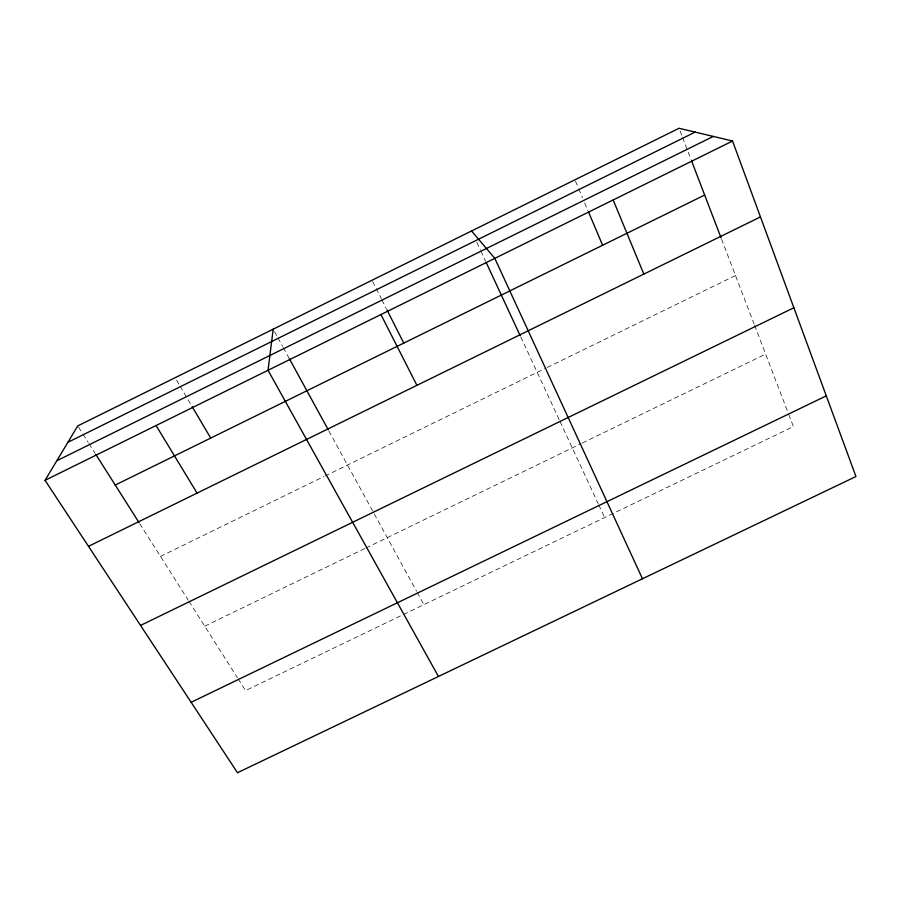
<?xml version="1.0" encoding="UTF-8"?>
<svg xmlns="http://www.w3.org/2000/svg" width="901" height="901" viewBox="0 0 901 901"><rect width="100%" height="100%" fill="white"/><g stroke="black" fill="none" stroke-linecap="round" stroke-linejoin="round"><path stroke-width="0.68" stroke-dasharray="4.5 3.38" d="M160.479 556.39L323.741 476.64M324.991 476.032L545.961 368.081M547.211 367.473L735.498 275.503M204.73 626.184L364.668 548.608M365.919 547.999L581.044 443.652M582.294 443.044L765.636 354.116M78.488 427.097L82.239 433.009M82.982 434.192L88.23 442.47M88.985 443.652L94.988 453.113M139.711 523.65L188.23 600.156M188.985 601.339L237.402 677.698M238.146 678.87L245.568 690.571L793.409 426.578L788.443 413.638M176.528 380.132L179.378 384.964M180.087 386.169L191.485 405.484M274.546 331.624L277.238 336.557M277.913 337.785L282.632 346.412M283.297 347.64L289.367 358.733M328.865 430.937L416.566 591.247M417.231 592.464L423.898 604.639M372.631 281.484L381.348 298.738M381.968 299.965L386.326 308.592M476.82 242.29L480.323 249.836M480.909 251.086L485.571 261.144M520.744 336.895L559.431 420.204M560.005 421.465L598.163 503.614M598.748 504.887L604.627 517.546M575.457 181.112L578.172 187.521M578.712 188.805L582.519 197.781M584.693 202.916L587.948 210.62M680.064 130.893L682.08 136.13M682.575 137.436L691.112 159.691M721.566 239.17L754.081 323.977M754.587 325.284L787.947 412.343"/><path stroke-width="1.35" d="M273.194 329.169L268.036 370.277L438.449 676.482M45.05 480.323L77.734 425.914L679.061 128.269L732.547 141.029L855.95 476.516L237.492 772.731L45.05 480.323L732.547 141.029M67.879 442.312L695.155 132.109M56.808 460.749L713.265 136.434M115.238 485.053L704.661 195.044M88.489 546.333L760.467 216.927M140.556 625.429L793.871 307.748M191.136 702.284L826.285 395.866M471.561 230.983L494.818 258.35L642.469 578.769M95.743 454.307L138.968 522.479M156.076 425.531L197.06 493.106M192.195 406.689L210.721 438.077M289.367 358.733L328.201 429.721M380.943 314.55L416.904 385.335M386.946 309.831L403.761 343.101M486.157 262.405L520.159 335.623M588.488 211.904L602.611 245.252M613.153 199.954L643.832 274.095M691.608 161.009L721.07 237.864"/></g></svg>
